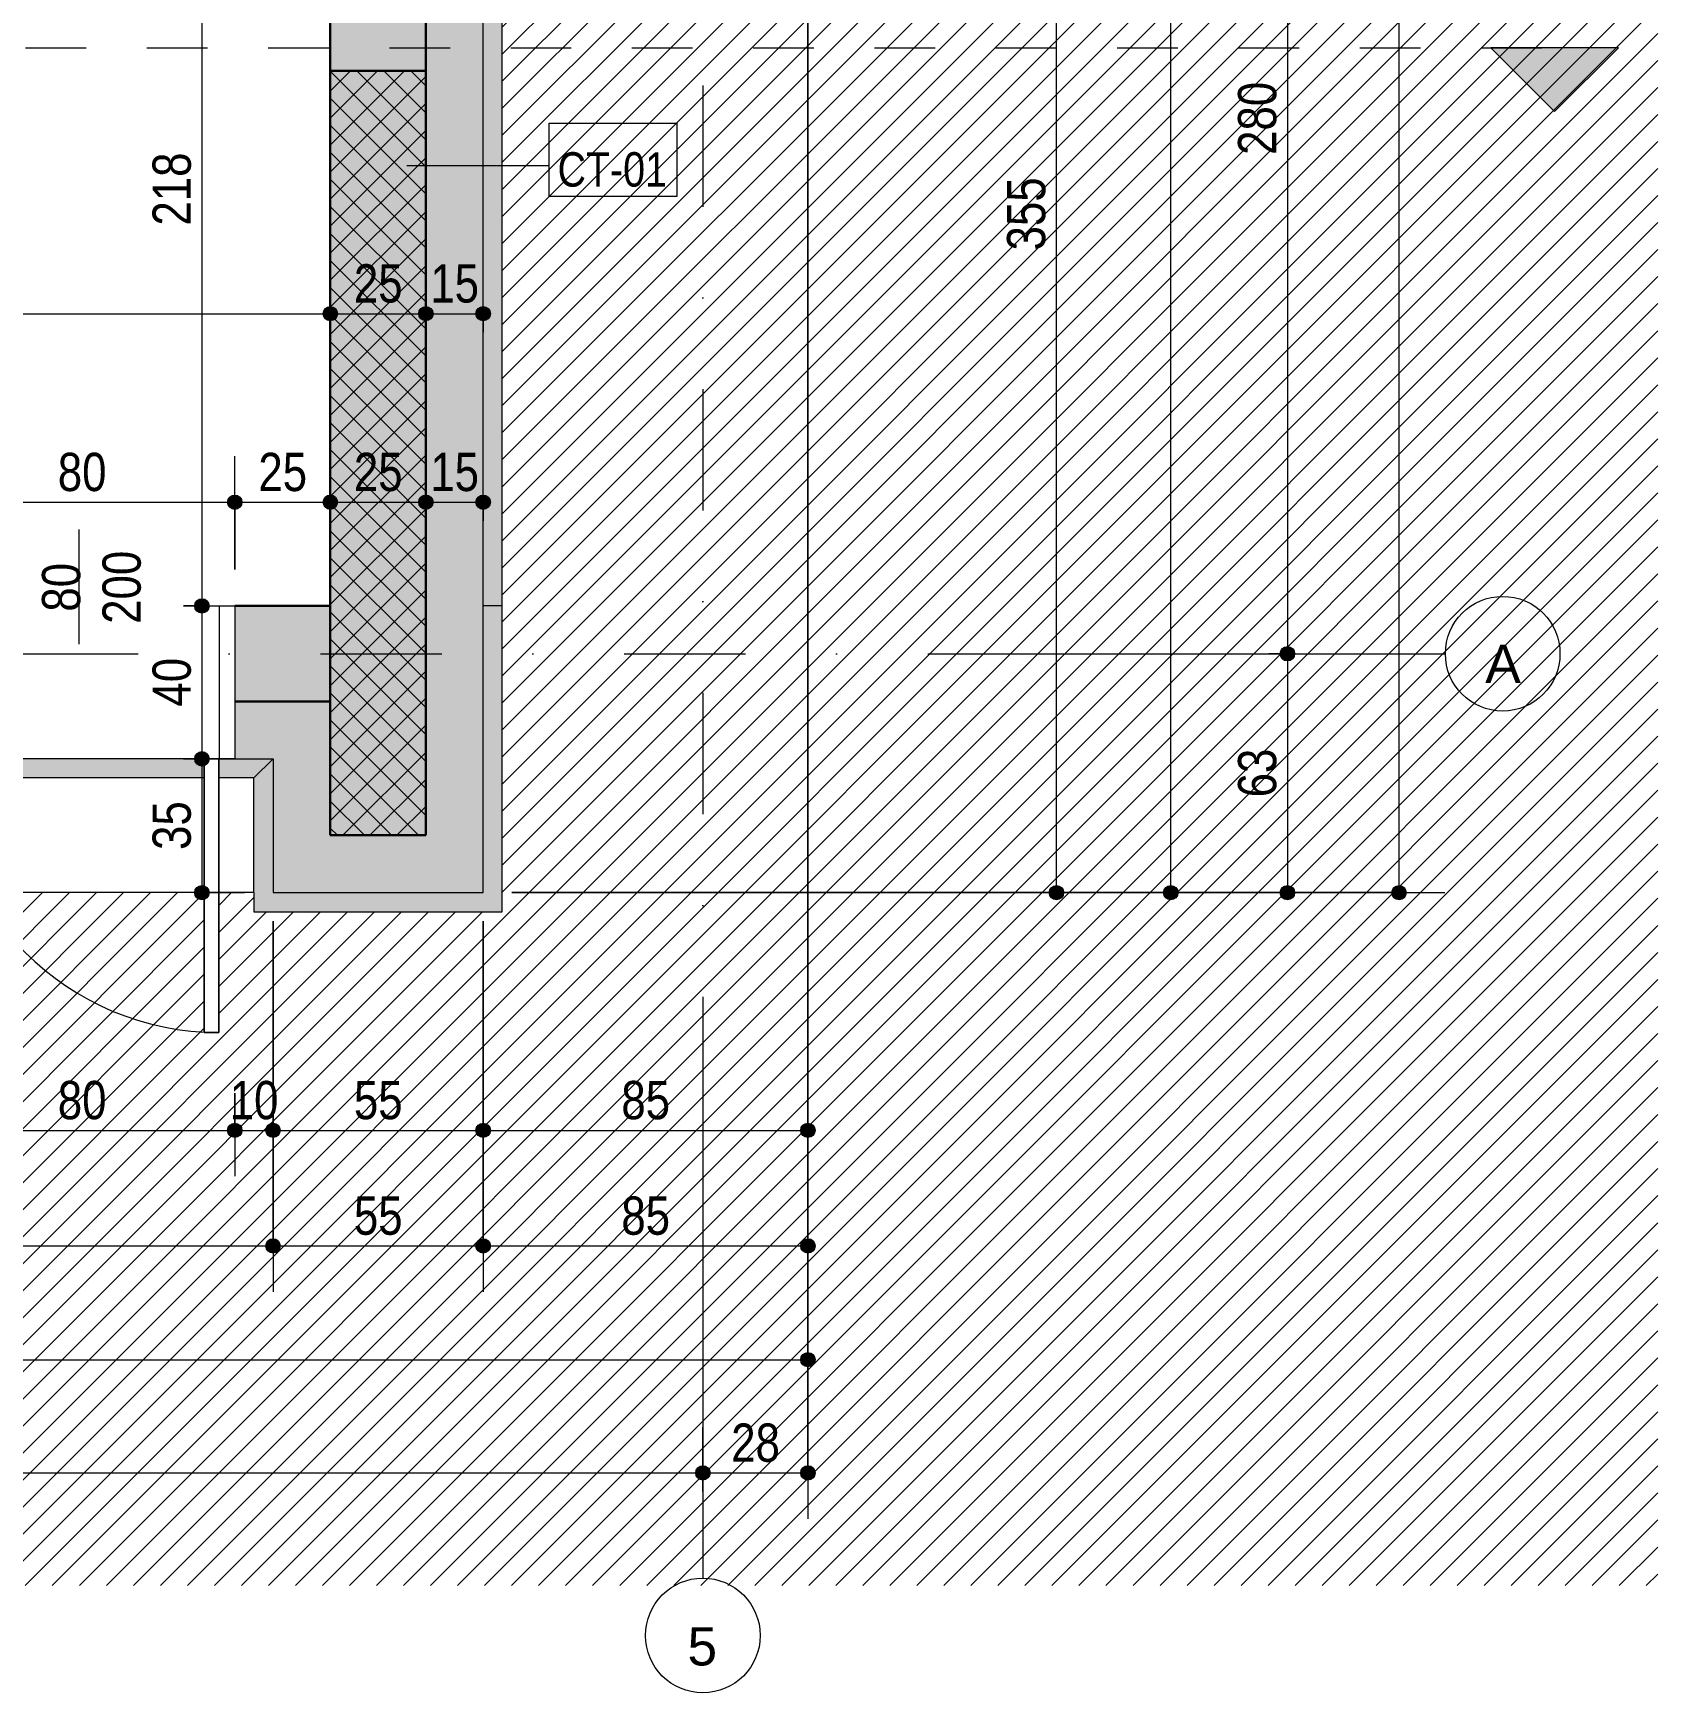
# Model space of a CAD drawing. Header units: centimetres. Extents: x -78 to 2022, y -1469 to 375.
# Drawn here: x 1596.4 to 2021.6, y -1465.9 to -1031.8 of the extents above; entities that cross this region are included whole.
import ezdxf

# ---------------------------------------------------------------- set-up
doc = ezdxf.new("R2010")
doc.units = ezdxf.units.CM
doc.linetypes.add('Dash', pattern=[31.75, 15.875, -15.875])
doc.linetypes.add('Dash dot', pattern=[79.375, 31.75, -23.8125, 0, -23.8125])
for name, color, linetype, lineweight in [('A-ANNO-DIMS', 7, 'Continuous', 9), ('A-ANNO-DIMS-50', 7, 'Continuous', 9), ('A-DOOR', 7, 'Continuous', 9), ('A-DOOR-FRAM', 7, 'Continuous', 15), ('A-DOOR-IDEN', 7, 'Continuous', 9), ('A-FLOR', 7, 'Continuous', 9), ('A-FLOR-PATT', 7, 'Continuous', 9), ('A-WALL', 7, 'Continuous', 9), ('A-WALL-IDEN', 7, 'Continuous', 9), ('A-WALL-PATT', 7, 'Continuous', 9), ('G-ANNO-SYMB', 7, 'Continuous', 9), ('S-COLS', 7, 'Continuous', 9), ('S-GRID', 7, 'Continuous', 9), ('S-GRID-IDEN', 7, 'Continuous', 9)]:
    doc.layers.add(name, color=color, linetype=linetype, lineweight=lineweight)
doc.styles.add('Arial Narrow_1', font='ARIALN.TTF', dxfattribs={"height": 10})
doc.styles.add('Arial Narrow_3', font='ARIALN.TTF', dxfattribs={"height": 10})
doc.styles.add('Arial Narrow_5', font='ARIALN.TTF', dxfattribs={"height": 9})
doc.styles.add('Arial_1', font='arial.ttf', dxfattribs={"height": 10})
doc.dimstyles.new('TEC_DIM', dxfattribs={"dimscale": 30.48, "dimtxt": 10.23431, "dimasz": 0.492126, "dimexe": 0.393701, "dimexo": 0.246063, "dimgap": 0, "dimtad": 1, "dimdec": 0, "dimzin": 0, "dimdsep": 46, "dimtxsty": 'Arial Narrow_3', "dimblk1": 'DOTSMALL', "dimblk2": 'DOTSMALL', "dimsah": 1, "dimcen": 0.09, "dimazin": 0, "dimtfac": 1, "dimtdec": 4, "dimtix": 1, "dimtmove": 0, "dimatfit": 3, "dimfxl": 0, "dimtvp": 1, "dimtolj": 1, "dimtzin": 0, "dimarcsym": 0})

# ---------------------------------------------------------------- blocks, each defined once
blk = doc.blocks.new('TEC_DOOR-INT - 80x200-2358331-НИВО 0')
at = {"layer": 'A-DOOR', "lineweight": 15}
for p, q in [((32, -20), (35.8, -20)), ((32, -91.6), (32, -20)), ((32, -20), (32, -91.6)), ((35.8, -20), (32, -20)), ((35.8, -20), (35.8, -91.6)), ((35.8, -91.6), (35.8, -20)), ((35.8, -91.6), (32, -91.6)), ((32, -91.6), (35.8, -91.6))]:
    blk.add_line(p, q, dxfattribs=at)
at = {"layer": 'A-DOOR'}
blk.add_arc((35.8, -20), 71.6, 180, 270, dxfattribs=at)
at = {"layer": 'A-DOOR-FRAM'}
for p, q in [((-40, -20), (-40, 20)), ((-40, 20), (-36, 20)), ((-36, 20), (-40, 20)), ((-40, 20), (-40, -20)), ((-36, 20), (-36, -20)), ((-36, -20), (-36, 20)), ((36, 20), (40, 20)), ((36, -20), (36, 20)), ((36, -20), (36, 20)), ((36, 20), (40, 20)), ((40, 20), (40, -20)), ((40, 20), (40, -20)), ((-36, -20), (-40, -20)), ((-40, -20), (-36, -20)), ((40, -20), (36, -20)), ((40, -20), (36, -20))]:
    blk.add_line(p, q, dxfattribs=at)
blk = doc.blocks.new('Walls 1 - Walls 1-2437727-НИВО 0')
at = {"layer": 'A-WALL-PATT', "true_color": 0xebebeb}
blk.add_hatch(color=7, dxfattribs=at).paths.add_polyline_path([(1654.14, -1261.59), (1719.14, -1261.59), (1719.14, -1256.59), (1654.14, -1256.59)])
at = {"layer": 'A-WALL'}
for p, q in [((1654.14, -1256.59), (1654.14, -1261.59)), ((1719.14, -1261.59), (1719.14, -1256.59)), ((1654.14, -1261.59), (1719.14, -1261.59))]:
    blk.add_line(p, q, dxfattribs=at)
blk = doc.blocks.new('Grid - TEC_GRID_CIRCLE-145857-НИВО 0')
at = {"layer": 'S-GRID-IDEN'}
blk.add_circle((0, 0), 0.3, dxfattribs=at)
blk = doc.blocks.new('Section - TEC_SECTION-13048-НИВО 0')
at = {"layer": 'G-ANNO-SYMB'}
blk.add_hatch(color=256, dxfattribs=at).paths.add_polyline_path([(0, 0.334), (0.334, 0), (-0.334, 0)])
for p, q in [((0, 0.334), (-0.334, 0)), ((0.334, 0), (0, 0.334)), ((-0.334, 0), (0.334, 0))]:
    blk.add_line(p, q, dxfattribs=at)
blk = doc.blocks.new('TEC_DOOR_TAG - TEC_DOOR_TAG-22318-НИВО 0')
at = {"layer": 'A-DOOR-IDEN'}
blk.add_line((-0.0145, -0.0167), (-0.0145, 0.5833), dxfattribs=at)
blk = doc.blocks.new('DIMBLOCK11-НИВО 0')
at = {"layer": 'A-ANNO-DIMS-50', "transparency": 16777216}
h = blk.add_hatch(color=256, dxfattribs=at)
edge = h.paths.add_edge_path()
edge.add_arc((1924.63, -914.09), 1.88, 0, 360)
h = blk.add_hatch(color=256, dxfattribs=at)
edge = h.paths.add_edge_path()
edge.add_arc((1924.63, -1194.09), 1.88, 0, 360)
for p, q in [((1919.78, -914.09), (1936.63, -914.09)), ((1924.63, -914.09), (1919.78, -914.09)), ((1924.63, -914.09), (1924.63, -1194.09)), ((1919.78, -1194.09), (1936.63, -1194.09)), ((1924.63, -1194.09), (1919.78, -1194.09))]:
    blk.add_line(p, q, dxfattribs=at)
for centre in [(1924.63, -914.09), (1924.63, -1194.09)]:
    blk.add_circle(centre, 1.88, dxfattribs=at)
at = {"layer": 'A-ANNO-DIMS-50', "color": 0, "transparency": 16777216, "insert": (1911.71, -1063.59), "char_height": 10, "width": 22.8079, "attachment_point": 1, "rotation": 90, "line_spacing_factor": 0.974696, "style": 'Arial Narrow_3'}
blk.add_mtext('280', dxfattribs=at)
blk = doc.blocks.new('_DotSmall')
at = {"color": 0, "linetype": 'ByBlock', "const_width": 0.5}
blk.add_lwpolyline([(-0.0625, 0, 1), (0.0625, 0, 1)], format="xyb", close=True, dxfattribs=at)
blk = doc.blocks.new('DIMBLOCK12-НИВО 0')
at = {"layer": 'A-ANNO-DIMS-50', "transparency": 16777216}
h = blk.add_hatch(color=256, dxfattribs=at)
edge = h.paths.add_edge_path()
edge.add_arc((1924.63, -1194.09), 1.88, 0, 360)
h = blk.add_hatch(color=256, dxfattribs=at)
edge = h.paths.add_edge_path()
edge.add_arc((1924.63, -1256.59), 1.88, 0, 360)
for p, q in [((1919.78, -1194.09), (1936.63, -1194.09)), ((1924.63, -1194.09), (1919.78, -1194.09)), ((1924.63, -1194.09), (1924.63, -1256.59)), ((1721.64, -1256.59), (1936.63, -1256.59)), ((1924.63, -1256.59), (1721.64, -1256.59))]:
    blk.add_line(p, q, dxfattribs=at)
for centre in [(1924.63, -1194.09), (1924.63, -1256.59)]:
    blk.add_circle(centre, 1.88, dxfattribs=at)
at = {"layer": 'A-ANNO-DIMS-50', "color": 0, "transparency": 16777216, "insert": (1911.71, -1231.67), "char_height": 10, "width": 15.2053, "attachment_point": 1, "rotation": 90, "line_spacing_factor": 0.974696, "style": 'Arial Narrow_3'}
blk.add_mtext('63', dxfattribs=at)
blk = doc.blocks.new('DIMBLOCK13-НИВО 0')
at = {"layer": 'A-ANNO-DIMS-50', "transparency": 16777216}
h = blk.add_hatch(color=256, dxfattribs=at)
edge = h.paths.add_edge_path()
edge.add_arc((1953.85, 10.48), 1.87, 0, 360)
h = blk.add_hatch(color=256, dxfattribs=at)
edge = h.paths.add_edge_path()
edge.add_arc((1953.85, -1256.59), 1.88, 0, 360)
for p, q in [((1811.64, 10.48), (1965.85, 10.48)), ((1953.85, 10.48), (1811.64, 10.48)), ((1953.85, -1256.59), (1953.85, 10.48)), ((1721.64, -1256.59), (1965.85, -1256.59)), ((1953.85, -1256.59), (1721.64, -1256.59))]:
    blk.add_line(p, q, dxfattribs=at)
for centre, radius in [((1953.85, 10.48), 1.87), ((1953.85, -1256.59), 1.88)]:
    blk.add_circle(centre, radius, dxfattribs=at)
at = {"layer": 'A-ANNO-DIMS-50', "color": 0, "transparency": 16777216, "insert": (1940.92, -635.72), "char_height": 10, "width": 30.4105, "attachment_point": 1, "rotation": 90, "line_spacing_factor": 0.974696, "style": 'Arial Narrow_3'}
blk.add_mtext('1267', dxfattribs=at)
blk = doc.blocks.new('DIMBLOCK14-НИВО 0')
at = {"layer": 'A-ANNO-DIMS-50', "transparency": 16777216}
h = blk.add_hatch(color=256, dxfattribs=at)
edge = h.paths.add_edge_path()
edge.add_arc((1894.11, -761.59), 1.88, 0, 360)
h = blk.add_hatch(color=256, dxfattribs=at)
edge = h.paths.add_edge_path()
edge.add_arc((1894.11, -1256.59), 1.88, 0, 360)
for p, q in [((1806.64, -761.59), (1906.11, -761.59)), ((1894.11, -761.59), (1806.64, -761.59)), ((1894.11, -1256.59), (1894.11, -761.59)), ((1721.64, -1256.59), (1906.11, -1256.59)), ((1894.11, -1256.59), (1721.64, -1256.59))]:
    blk.add_line(p, q, dxfattribs=at)
for centre in [(1894.11, -761.59), (1894.11, -1256.59)]:
    blk.add_circle(centre, 1.88, dxfattribs=at)
at = {"layer": 'A-ANNO-DIMS-50', "color": 0, "transparency": 16777216, "insert": (1881.19, -1018.59), "char_height": 10, "width": 22.8079, "attachment_point": 1, "rotation": 90, "line_spacing_factor": 0.974696, "style": 'Arial Narrow_3'}
blk.add_mtext('495', dxfattribs=at)
blk = doc.blocks.new('DIMBLOCK18-НИВО 0')
at = {"layer": 'A-ANNO-DIMS-50', "transparency": 16777216}
h = blk.add_hatch(color=256, dxfattribs=at)
edge = h.paths.add_edge_path()
edge.add_arc((1864.18, -901.59), 1.88, 0, 360)
h = blk.add_hatch(color=256, dxfattribs=at)
edge = h.paths.add_edge_path()
edge.add_arc((1864.18, -1256.59), 1.88, 0, 360)
for p, q in [((1721.64, -901.59), (1876.18, -901.59)), ((1864.18, -901.59), (1721.64, -901.59)), ((1864.18, -1256.59), (1864.18, -901.59)), ((1721.64, -1256.59), (1876.18, -1256.59)), ((1864.18, -1256.59), (1721.64, -1256.59))]:
    blk.add_line(p, q, dxfattribs=at)
for centre in [(1864.18, -901.59), (1864.18, -1256.59)]:
    blk.add_circle(centre, 1.88, dxfattribs=at)
at = {"layer": 'A-ANNO-DIMS-50', "color": 0, "transparency": 16777216, "insert": (1851.25, -1088.59), "char_height": 10, "width": 22.8079, "attachment_point": 1, "rotation": 90, "line_spacing_factor": 0.974696, "style": 'Arial Narrow_3'}
blk.add_mtext('355', dxfattribs=at)
blk = doc.blocks.new('DIMBLOCK32-НИВО 0')
at = {"layer": 'A-ANNO-DIMS-50', "transparency": 16777216}
h = blk.add_hatch(color=256, dxfattribs=at)
edge = h.paths.add_edge_path()
edge.add_arc((1351.64, -1408.39), 1.88, 0, 360)
h = blk.add_hatch(color=256, dxfattribs=at)
edge = h.paths.add_edge_path()
edge.add_arc((1771.64, -1408.39), 1.88, 0, 360)
for p, q in [((1351.64, -1413.24), (1351.64, -1396.39)), ((1771.64, -1413.24), (1771.64, -1396.39)), ((1351.64, -1408.39), (1771.64, -1408.39)), ((1351.64, -1408.39), (1351.64, -1413.24)), ((1771.64, -1408.39), (1771.64, -1413.24))]:
    blk.add_line(p, q, dxfattribs=at)
for centre in [(1351.64, -1408.39), (1771.64, -1408.39)]:
    blk.add_circle(centre, 1.88, dxfattribs=at)
at = {"layer": 'A-ANNO-DIMS-50', "color": 0, "transparency": 16777216, "insert": (1552.14, -1395.47), "char_height": 10, "width": 22.8079, "attachment_point": 1, "line_spacing_factor": 0.974696, "style": 'Arial Narrow_3'}
blk.add_mtext('420', dxfattribs=at)
blk = doc.blocks.new('DIMBLOCK33-НИВО 0')
at = {"layer": 'A-ANNO-DIMS-50', "transparency": 16777216}
h = blk.add_hatch(color=256, dxfattribs=at)
edge = h.paths.add_edge_path()
edge.add_arc((1771.64, -1408.39), 1.88, 0, 360)
h = blk.add_hatch(color=256, dxfattribs=at)
edge = h.paths.add_edge_path()
edge.add_arc((1799.14, -1408.39), 1.88, 0, 360)
for p, q in [((1799.14, -769.09), (1799.14, -1420.39)), ((1799.14, -1408.39), (1799.14, -769.09)), ((1771.64, -1413.24), (1771.64, -1396.39)), ((1771.64, -1408.39), (1799.14, -1408.39)), ((1771.64, -1408.39), (1771.64, -1413.24))]:
    blk.add_line(p, q, dxfattribs=at)
for centre in [(1771.64, -1408.39), (1799.14, -1408.39)]:
    blk.add_circle(centre, 1.88, dxfattribs=at)
at = {"layer": 'A-ANNO-DIMS-50', "color": 0, "transparency": 16777216, "insert": (1779.06, -1395.47), "char_height": 10, "width": 15.2053, "attachment_point": 1, "line_spacing_factor": 0.974696, "style": 'Arial Narrow_3'}
blk.add_mtext('28', dxfattribs=at)
blk = doc.blocks.new('DIMBLOCK34-НИВО 0')
at = {"layer": 'A-ANNO-DIMS-50', "transparency": 16777216}
h = blk.add_hatch(color=256, dxfattribs=at)
edge = h.paths.add_edge_path()
edge.add_arc((204.14, -1378.77), 1.88, 0, 360)
h = blk.add_hatch(color=256, dxfattribs=at)
edge = h.paths.add_edge_path()
edge.add_arc((1799.14, -1378.77), 1.88, 0, 360)
for p, q in [((1799.14, -769.09), (1799.14, -1390.77)), ((1799.14, -1378.77), (1799.14, -769.09)), ((204.14, -1264.09), (204.14, -1390.77)), ((204.14, -1378.77), (204.14, -1264.09)), ((204.14, -1378.77), (1799.14, -1378.77))]:
    blk.add_line(p, q, dxfattribs=at)
for centre in [(204.14, -1378.77), (1799.14, -1378.77)]:
    blk.add_circle(centre, 1.88, dxfattribs=at)
at = {"layer": 'A-ANNO-DIMS-50', "color": 0, "transparency": 16777216, "insert": (988.97, -1365.85), "char_height": 10, "width": 30.4105, "attachment_point": 1, "line_spacing_factor": 0.974696, "style": 'Arial Narrow_3'}
blk.add_mtext('1595', dxfattribs=at)
blk = doc.blocks.new('DIMBLOCK38-НИВО 0')
at = {"layer": 'A-ANNO-DIMS-50', "transparency": 16777216}
h = blk.add_hatch(color=256, dxfattribs=at)
edge = h.paths.add_edge_path()
edge.add_arc((964.14, -1349), 1.88, 0, 360)
h = blk.add_hatch(color=256, dxfattribs=at)
edge = h.paths.add_edge_path()
edge.add_arc((1659.14, -1349), 1.88, 0, 360)
for p, q in [((964.14, -1264.09), (964.14, -1361)), ((964.14, -1349), (964.14, -1264.09)), ((1659.14, -1264.09), (1659.14, -1361)), ((1659.14, -1349), (1659.14, -1264.09)), ((964.14, -1349), (1659.14, -1349))]:
    blk.add_line(p, q, dxfattribs=at)
for centre in [(964.14, -1349), (1659.14, -1349)]:
    blk.add_circle(centre, 1.88, dxfattribs=at)
at = {"layer": 'A-ANNO-DIMS-50', "color": 0, "transparency": 16777216, "insert": (1302.14, -1336.08), "char_height": 10, "width": 22.8079, "attachment_point": 1, "line_spacing_factor": 0.974696, "style": 'Arial Narrow_3'}
blk.add_mtext('695', dxfattribs=at)
blk = doc.blocks.new('DIMBLOCK39-НИВО 0')
at = {"layer": 'A-ANNO-DIMS-50', "transparency": 16777216}
h = blk.add_hatch(color=256, dxfattribs=at)
edge = h.paths.add_edge_path()
edge.add_arc((1659.14, -1349), 1.88, 0, 360)
h = blk.add_hatch(color=256, dxfattribs=at)
edge = h.paths.add_edge_path()
edge.add_arc((1714.14, -1349), 1.88, 0, 360)
for p, q in [((1659.14, -1264.09), (1659.14, -1361)), ((1659.14, -1349), (1659.14, -1264.09)), ((1714.14, -1264.09), (1714.14, -1361)), ((1714.14, -1349), (1714.14, -1264.09)), ((1659.14, -1349), (1714.14, -1349))]:
    blk.add_line(p, q, dxfattribs=at)
for centre in [(1659.14, -1349), (1714.14, -1349)]:
    blk.add_circle(centre, 1.88, dxfattribs=at)
at = {"layer": 'A-ANNO-DIMS-50', "color": 0, "transparency": 16777216, "insert": (1680.31, -1336.08), "char_height": 10, "width": 15.2053, "attachment_point": 1, "line_spacing_factor": 0.974696, "style": 'Arial Narrow_3'}
blk.add_mtext('55', dxfattribs=at)
blk = doc.blocks.new('DIMBLOCK40-НИВО 0')
at = {"layer": 'A-ANNO-DIMS-50', "transparency": 16777216}
h = blk.add_hatch(color=256, dxfattribs=at)
edge = h.paths.add_edge_path()
edge.add_arc((1714.14, -1349), 1.88, 0, 360)
h = blk.add_hatch(color=256, dxfattribs=at)
edge = h.paths.add_edge_path()
edge.add_arc((1799.14, -1349), 1.88, 0, 360)
for p, q in [((1799.14, -769.09), (1799.14, -1361)), ((1799.14, -1349), (1799.14, -769.09)), ((1714.14, -1264.09), (1714.14, -1361)), ((1714.14, -1349), (1714.14, -1264.09)), ((1714.14, -1349), (1799.14, -1349))]:
    blk.add_line(p, q, dxfattribs=at)
for centre in [(1714.14, -1349), (1799.14, -1349)]:
    blk.add_circle(centre, 1.88, dxfattribs=at)
at = {"layer": 'A-ANNO-DIMS-50', "color": 0, "transparency": 16777216, "insert": (1750.31, -1336.08), "char_height": 10, "width": 15.2053, "attachment_point": 1, "line_spacing_factor": 0.974696, "style": 'Arial Narrow_3'}
blk.add_mtext('85', dxfattribs=at)
blk = doc.blocks.new('DIMBLOCK49-НИВО 0')
at = {"layer": 'A-ANNO-DIMS-50', "transparency": 16777216}
h = blk.add_hatch(color=256, dxfattribs=at)
edge = h.paths.add_edge_path()
edge.add_arc((1569.14, -1318.78), 1.88, 0, 360)
h = blk.add_hatch(color=256, dxfattribs=at)
edge = h.paths.add_edge_path()
edge.add_arc((1649.14, -1318.78), 1.88, 0, 360)
for p, q in [((1569.14, -1309.09), (1569.14, -1330.78)), ((1569.14, -1318.78), (1569.14, -1309.09)), ((1649.14, -1309.09), (1649.14, -1330.78)), ((1649.14, -1318.78), (1649.14, -1309.09)), ((1569.14, -1318.78), (1649.14, -1318.78))]:
    blk.add_line(p, q, dxfattribs=at)
for centre in [(1569.14, -1318.78), (1649.14, -1318.78)]:
    blk.add_circle(centre, 1.88, dxfattribs=at)
at = {"layer": 'A-ANNO-DIMS-50', "color": 0, "transparency": 16777216, "insert": (1602.81, -1305.86), "char_height": 10, "width": 15.2053, "attachment_point": 1, "line_spacing_factor": 0.974696, "style": 'Arial Narrow_3'}
blk.add_mtext('80', dxfattribs=at)
blk = doc.blocks.new('DIMBLOCK50-НИВО 0')
at = {"layer": 'A-ANNO-DIMS-50', "transparency": 16777216}
h = blk.add_hatch(color=256, dxfattribs=at)
edge = h.paths.add_edge_path()
edge.add_arc((1649.14, -1318.78), 1.88, 0, 360)
h = blk.add_hatch(color=256, dxfattribs=at)
edge = h.paths.add_edge_path()
edge.add_arc((1659.14, -1318.78), 1.88, 0, 360)
for p, q in [((1659.14, -1264.09), (1659.14, -1330.78)), ((1659.14, -1318.78), (1659.14, -1264.09)), ((1649.14, -1309.09), (1649.14, -1330.78)), ((1649.14, -1318.78), (1649.14, -1309.09)), ((1649.14, -1318.78), (1659.14, -1318.78))]:
    blk.add_line(p, q, dxfattribs=at)
for centre in [(1649.14, -1318.78), (1659.14, -1318.78)]:
    blk.add_circle(centre, 1.88, dxfattribs=at)
at = {"layer": 'A-ANNO-DIMS-50', "color": 0, "transparency": 16777216, "insert": (1647.81, -1305.86), "char_height": 10, "width": 15.2053, "attachment_point": 1, "line_spacing_factor": 0.974696, "style": 'Arial Narrow_3'}
blk.add_mtext('10', dxfattribs=at)
blk = doc.blocks.new('DIMBLOCK51-НИВО 0')
at = {"layer": 'A-ANNO-DIMS-50', "transparency": 16777216}
h = blk.add_hatch(color=256, dxfattribs=at)
edge = h.paths.add_edge_path()
edge.add_arc((1659.14, -1318.78), 1.88, 0, 360)
h = blk.add_hatch(color=256, dxfattribs=at)
edge = h.paths.add_edge_path()
edge.add_arc((1714.14, -1318.78), 1.88, 0, 360)
for p, q in [((1659.14, -1264.09), (1659.14, -1330.78)), ((1659.14, -1318.78), (1659.14, -1264.09)), ((1714.14, -1264.09), (1714.14, -1330.78)), ((1714.14, -1318.78), (1714.14, -1264.09)), ((1659.14, -1318.78), (1714.14, -1318.78))]:
    blk.add_line(p, q, dxfattribs=at)
for centre in [(1659.14, -1318.78), (1714.14, -1318.78)]:
    blk.add_circle(centre, 1.88, dxfattribs=at)
at = {"layer": 'A-ANNO-DIMS-50', "color": 0, "transparency": 16777216, "insert": (1680.31, -1305.86), "char_height": 10, "width": 15.2053, "attachment_point": 1, "line_spacing_factor": 0.974696, "style": 'Arial Narrow_3'}
blk.add_mtext('55', dxfattribs=at)
blk = doc.blocks.new('DIMBLOCK52-НИВО 0')
at = {"layer": 'A-ANNO-DIMS-50', "transparency": 16777216}
h = blk.add_hatch(color=256, dxfattribs=at)
edge = h.paths.add_edge_path()
edge.add_arc((1714.14, -1318.78), 1.88, 0, 360)
h = blk.add_hatch(color=256, dxfattribs=at)
edge = h.paths.add_edge_path()
edge.add_arc((1799.14, -1318.78), 1.88, 0, 360)
for p, q in [((1799.14, -769.09), (1799.14, -1330.78)), ((1799.14, -1318.78), (1799.14, -769.09)), ((1714.14, -1264.09), (1714.14, -1330.78)), ((1714.14, -1318.78), (1714.14, -1264.09)), ((1714.14, -1318.78), (1799.14, -1318.78))]:
    blk.add_line(p, q, dxfattribs=at)
for centre in [(1714.14, -1318.78), (1799.14, -1318.78)]:
    blk.add_circle(centre, 1.88, dxfattribs=at)
at = {"layer": 'A-ANNO-DIMS-50', "color": 0, "transparency": 16777216, "insert": (1750.31, -1305.86), "char_height": 10, "width": 15.2053, "attachment_point": 1, "line_spacing_factor": 0.974696, "style": 'Arial Narrow_3'}
blk.add_mtext('85', dxfattribs=at)
blk = doc.blocks.new('DIMBLOCK132-НИВО 0')
at = {"layer": 'A-ANNO-DIMS-50', "transparency": 16777216}
h = blk.add_hatch(color=256, dxfattribs=at)
edge = h.paths.add_edge_path()
edge.add_arc((1464.14, -1105.14), 1.88, 0, 360)
h = blk.add_hatch(color=256, dxfattribs=at)
edge = h.paths.add_edge_path()
edge.add_arc((1674.14, -1105.14), 1.88, 0, 360)
for p, q in [((1464.14, -1109.99), (1464.14, -1093.14)), ((1674.14, -1109.99), (1674.14, -1093.14)), ((1464.14, -1105.14), (1674.14, -1105.14)), ((1464.14, -1105.14), (1464.14, -1109.99)), ((1674.14, -1105.14), (1674.14, -1109.99))]:
    blk.add_line(p, q, dxfattribs=at)
for centre in [(1464.14, -1105.14), (1674.14, -1105.14)]:
    blk.add_circle(centre, 1.88, dxfattribs=at)
at = {"layer": 'A-ANNO-DIMS-50', "color": 0, "transparency": 16777216, "insert": (1559.64, -1092.21), "char_height": 10, "width": 22.8079, "attachment_point": 1, "line_spacing_factor": 0.974696, "style": 'Arial Narrow_3'}
blk.add_mtext('210', dxfattribs=at)
blk = doc.blocks.new('DIMBLOCK133-НИВО 0')
at = {"layer": 'A-ANNO-DIMS-50', "transparency": 16777216}
h = blk.add_hatch(color=256, dxfattribs=at)
edge = h.paths.add_edge_path()
edge.add_arc((1674.14, -1105.14), 1.88, 0, 360)
h = blk.add_hatch(color=256, dxfattribs=at)
edge = h.paths.add_edge_path()
edge.add_arc((1699.14, -1105.14), 1.88, 0, 360)
for p, q in [((1674.14, -1109.99), (1674.14, -1093.14)), ((1699.14, -1109.99), (1699.14, -1093.14)), ((1674.14, -1105.14), (1699.14, -1105.14)), ((1674.14, -1105.14), (1674.14, -1109.99)), ((1699.14, -1105.14), (1699.14, -1109.99))]:
    blk.add_line(p, q, dxfattribs=at)
for centre in [(1674.14, -1105.14), (1699.14, -1105.14)]:
    blk.add_circle(centre, 1.88, dxfattribs=at)
at = {"layer": 'A-ANNO-DIMS-50', "color": 0, "transparency": 16777216, "insert": (1680.31, -1092.21), "char_height": 10, "width": 15.2053, "attachment_point": 1, "line_spacing_factor": 0.974696, "style": 'Arial Narrow_3'}
blk.add_mtext('25', dxfattribs=at)
blk = doc.blocks.new('DIMBLOCK134-НИВО 0')
at = {"layer": 'A-ANNO-DIMS-50', "transparency": 16777216}
h = blk.add_hatch(color=256, dxfattribs=at)
edge = h.paths.add_edge_path()
edge.add_arc((1699.14, -1105.14), 1.88, 0, 360)
h = blk.add_hatch(color=256, dxfattribs=at)
edge = h.paths.add_edge_path()
edge.add_arc((1714.14, -1105.14), 1.88, 0, 360)
for p, q in [((1699.14, -1109.99), (1699.14, -1093.14)), ((1714.14, -1109.99), (1714.14, -1093.14)), ((1699.14, -1105.14), (1714.14, -1105.14)), ((1699.14, -1105.14), (1699.14, -1109.99)), ((1714.14, -1105.14), (1714.14, -1109.99))]:
    blk.add_line(p, q, dxfattribs=at)
for centre in [(1699.14, -1105.14), (1714.14, -1105.14)]:
    blk.add_circle(centre, 1.88, dxfattribs=at)
at = {"layer": 'A-ANNO-DIMS-50', "color": 0, "transparency": 16777216, "insert": (1700.31, -1092.21), "char_height": 10, "width": 15.2053, "attachment_point": 1, "line_spacing_factor": 0.974696, "style": 'Arial Narrow_3'}
blk.add_mtext('15', dxfattribs=at)
blk = doc.blocks.new('DIMBLOCK145-НИВО 0')
at = {"layer": 'A-ANNO-DIMS-50', "transparency": 16777216}
h = blk.add_hatch(color=256, dxfattribs=at)
edge = h.paths.add_edge_path()
edge.add_arc((1569.14, -1154.45), 1.88, 0, 360)
h = blk.add_hatch(color=256, dxfattribs=at)
edge = h.paths.add_edge_path()
edge.add_arc((1649.14, -1154.45), 1.88, 0, 360)
for p, q in [((1569.14, -1172.09), (1569.14, -1142.45)), ((1649.14, -1172.09), (1649.14, -1142.45)), ((1569.14, -1154.45), (1649.14, -1154.45)), ((1569.14, -1154.45), (1569.14, -1172.09)), ((1649.14, -1154.45), (1649.14, -1172.09))]:
    blk.add_line(p, q, dxfattribs=at)
for centre in [(1569.14, -1154.45), (1649.14, -1154.45)]:
    blk.add_circle(centre, 1.88, dxfattribs=at)
at = {"layer": 'A-ANNO-DIMS-50', "color": 0, "transparency": 16777216, "insert": (1602.81, -1141.53), "char_height": 10, "width": 15.2053, "attachment_point": 1, "line_spacing_factor": 0.974696, "style": 'Arial Narrow_3'}
blk.add_mtext('80', dxfattribs=at)
blk = doc.blocks.new('DIMBLOCK146-НИВО 0')
at = {"layer": 'A-ANNO-DIMS-50', "transparency": 16777216}
h = blk.add_hatch(color=256, dxfattribs=at)
edge = h.paths.add_edge_path()
edge.add_arc((1649.14, -1154.45), 1.88, 0, 360)
h = blk.add_hatch(color=256, dxfattribs=at)
edge = h.paths.add_edge_path()
edge.add_arc((1674.14, -1154.45), 1.88, 0, 360)
for p, q in [((1649.14, -1172.09), (1649.14, -1142.45)), ((1674.14, -1159.3), (1674.14, -1142.45)), ((1649.14, -1154.45), (1674.14, -1154.45)), ((1649.14, -1154.45), (1649.14, -1172.09)), ((1674.14, -1154.45), (1674.14, -1159.3))]:
    blk.add_line(p, q, dxfattribs=at)
for centre in [(1649.14, -1154.45), (1674.14, -1154.45)]:
    blk.add_circle(centre, 1.88, dxfattribs=at)
at = {"layer": 'A-ANNO-DIMS-50', "color": 0, "transparency": 16777216, "insert": (1655.31, -1141.53), "char_height": 10, "width": 15.2053, "attachment_point": 1, "line_spacing_factor": 0.974696, "style": 'Arial Narrow_3'}
blk.add_mtext('25', dxfattribs=at)
blk = doc.blocks.new('DIMBLOCK147-НИВО 0')
at = {"layer": 'A-ANNO-DIMS-50', "transparency": 16777216}
h = blk.add_hatch(color=256, dxfattribs=at)
edge = h.paths.add_edge_path()
edge.add_arc((1674.14, -1154.45), 1.88, 0, 360)
h = blk.add_hatch(color=256, dxfattribs=at)
edge = h.paths.add_edge_path()
edge.add_arc((1699.14, -1154.45), 1.88, 0, 360)
for p, q in [((1674.14, -1159.3), (1674.14, -1142.45)), ((1699.14, -1159.3), (1699.14, -1142.45)), ((1674.14, -1154.45), (1699.14, -1154.45)), ((1674.14, -1154.45), (1674.14, -1159.3)), ((1699.14, -1154.45), (1699.14, -1159.3))]:
    blk.add_line(p, q, dxfattribs=at)
for centre in [(1674.14, -1154.45), (1699.14, -1154.45)]:
    blk.add_circle(centre, 1.88, dxfattribs=at)
at = {"layer": 'A-ANNO-DIMS-50', "color": 0, "transparency": 16777216, "insert": (1680.31, -1141.53), "char_height": 10, "width": 15.2053, "attachment_point": 1, "line_spacing_factor": 0.974696, "style": 'Arial Narrow_3'}
blk.add_mtext('25', dxfattribs=at)
blk = doc.blocks.new('DIMBLOCK148-НИВО 0')
at = {"layer": 'A-ANNO-DIMS-50', "transparency": 16777216}
h = blk.add_hatch(color=256, dxfattribs=at)
edge = h.paths.add_edge_path()
edge.add_arc((1699.14, -1154.45), 1.88, 0, 360)
h = blk.add_hatch(color=256, dxfattribs=at)
edge = h.paths.add_edge_path()
edge.add_arc((1714.14, -1154.45), 1.88, 0, 360)
for p, q in [((1699.14, -1159.3), (1699.14, -1142.45)), ((1714.14, -1159.3), (1714.14, -1142.45)), ((1699.14, -1154.45), (1714.14, -1154.45)), ((1699.14, -1154.45), (1699.14, -1159.3)), ((1714.14, -1154.45), (1714.14, -1159.3))]:
    blk.add_line(p, q, dxfattribs=at)
for centre in [(1699.14, -1154.45), (1714.14, -1154.45)]:
    blk.add_circle(centre, 1.88, dxfattribs=at)
at = {"layer": 'A-ANNO-DIMS-50', "color": 0, "transparency": 16777216, "insert": (1700.31, -1141.53), "char_height": 10, "width": 15.2053, "attachment_point": 1, "line_spacing_factor": 0.974696, "style": 'Arial Narrow_3'}
blk.add_mtext('15', dxfattribs=at)
blk = doc.blocks.new('DIMBLOCK160-НИВО 0')
at = {"layer": 'A-ANNO-DIMS-50', "transparency": 16777216}
h = blk.add_hatch(color=256, dxfattribs=at)
edge = h.paths.add_edge_path()
edge.add_arc((1640.53, -963.59), 1.88, 0, 360)
h = blk.add_hatch(color=256, dxfattribs=at)
edge = h.paths.add_edge_path()
edge.add_arc((1640.53, -1181.59), 1.88, 0, 360)
for p, q in [((1635.69, -963.59), (1652.53, -963.59)), ((1640.53, -963.59), (1635.69, -963.59)), ((1640.53, -963.59), (1640.53, -1181.59)), ((1635.69, -1181.59), (1652.53, -1181.59)), ((1640.53, -1181.59), (1635.69, -1181.59))]:
    blk.add_line(p, q, dxfattribs=at)
for centre in [(1640.53, -963.59), (1640.53, -1181.59)]:
    blk.add_circle(centre, 1.88, dxfattribs=at)
at = {"layer": 'A-ANNO-DIMS-50', "color": 0, "transparency": 16777216, "insert": (1627.61, -1082.09), "char_height": 10, "width": 22.8079, "attachment_point": 1, "rotation": 90, "line_spacing_factor": 0.974696, "style": 'Arial Narrow_3'}
blk.add_mtext('218', dxfattribs=at)
blk = doc.blocks.new('DIMBLOCK161-НИВО 0')
at = {"layer": 'A-ANNO-DIMS-50', "transparency": 16777216}
h = blk.add_hatch(color=256, dxfattribs=at)
edge = h.paths.add_edge_path()
edge.add_arc((1640.53, -1181.59), 1.88, 0, 360)
h = blk.add_hatch(color=256, dxfattribs=at)
edge = h.paths.add_edge_path()
edge.add_arc((1640.53, -1221.59), 1.88, 0, 360)
for p, q in [((1635.69, -1181.59), (1652.53, -1181.59)), ((1640.53, -1181.59), (1635.69, -1181.59)), ((1640.53, -1181.59), (1640.53, -1221.59)), ((1635.69, -1221.59), (1652.53, -1221.59)), ((1640.53, -1221.59), (1635.69, -1221.59))]:
    blk.add_line(p, q, dxfattribs=at)
for centre in [(1640.53, -1181.59), (1640.53, -1221.59)]:
    blk.add_circle(centre, 1.88, dxfattribs=at)
at = {"layer": 'A-ANNO-DIMS-50', "color": 0, "transparency": 16777216, "insert": (1627.61, -1207.92), "char_height": 10, "width": 15.2053, "attachment_point": 1, "rotation": 90, "line_spacing_factor": 0.974696, "style": 'Arial Narrow_3'}
blk.add_mtext('40', dxfattribs=at)
blk = doc.blocks.new('DIMBLOCK162-НИВО 0')
at = {"layer": 'A-ANNO-DIMS-50', "transparency": 16777216}
h = blk.add_hatch(color=256, dxfattribs=at)
edge = h.paths.add_edge_path()
edge.add_arc((1640.53, -1221.59), 1.88, 0, 360)
h = blk.add_hatch(color=256, dxfattribs=at)
edge = h.paths.add_edge_path()
edge.add_arc((1640.53, -1256.59), 1.88, 0, 360)
for p, q in [((1635.69, -1221.59), (1652.53, -1221.59)), ((1640.53, -1221.59), (1635.69, -1221.59)), ((1640.53, -1221.59), (1640.53, -1256.59)), ((1651.64, -1256.59), (1628.53, -1256.59)), ((1640.53, -1256.59), (1651.64, -1256.59))]:
    blk.add_line(p, q, dxfattribs=at)
for centre in [(1640.53, -1221.59), (1640.53, -1256.59)]:
    blk.add_circle(centre, 1.88, dxfattribs=at)
at = {"layer": 'A-ANNO-DIMS-50', "color": 0, "transparency": 16777216, "insert": (1627.61, -1245.42), "char_height": 10, "width": 15.2053, "attachment_point": 1, "rotation": 90, "line_spacing_factor": 0.974696, "style": 'Arial Narrow_3'}
blk.add_mtext('35', dxfattribs=at)

msp = doc.modelspace()

# ---------------------------------------------------------------- hatches: boundary and pattern name
at = {"layer": 'A-FLOR-PATT', "true_color": 0xe0ea68}
h = msp.add_hatch(dxfattribs=at)
h.set_pattern_fill('FP1_8', color=61, style=0, pattern_type=2)
h.set_pattern_definition([(45, (-1006328.728, 860384.997), (-3.535533906, 3.535533906), [])])
h.paths.add_polyline_path([(709.38, -1437.86), (2021.58, -1437.86), (2021.58, -1016.59), (1719.14, -1016.59), (1719.14, -1261.59), (1654.14, -1261.59), (1654.14, -1256.59), (1644.94, -1256.59), (1644.94, -1293.19), (1641.14, -1293.19), (1641.14, -1256.59), (664.14, -1256.59), (664.14, -1208.72), (264.14, -1208.72), (264.14, -1256.59), (-65.86, -1256.59), (-65.86, -1437.86), (485.39, -1437.86)])
at = {"layer": 'A-WALL-PATT', "true_color": 0x808080}
h = msp.add_hatch(color=8, dxfattribs=at)
h.paths.add_polyline_path([(1699.14, -1181.59), (1699.14, -901.59), (1674.14, -901.59), (1674.14, -1181.59)])
h.paths.add_polyline_path([(1699.14, -766.59), (1699.14, -721.59), (1674.14, -721.59), (1674.14, -766.59)])
at = {"layer": 'A-WALL-PATT', "lineweight": 5, "true_color": 0xffff80}
h = msp.add_hatch(color=51, dxfattribs=at)
h.paths.add_polyline_path([(1714.14, -1181.59), (1714.14, -901.59), (1699.14, -901.59), (1699.14, -1181.59)])
h.paths.add_polyline_path([(1714.14, -766.59), (1714.14, -746.59), (1699.14, -746.59), (1699.14, -766.59)])
at = {"layer": 'A-WALL-PATT', "lineweight": 5, "true_color": 0xebebeb}
for points in [[(1714.14, -1181.59), (1719.14, -1181.59), (1719.14, -766.59), (1714.14, -761.59), (1714.14, -984.58)], [(1719.14, -1256.59), (1719.14, -1181.59), (1714.14, -1181.59), (1714.14, -1256.59)], [(1654.14, -1256.59), (1659.14, -1256.59), (1659.14, -1221.59), (1654.14, -1226.59), (1654.14, -1241.59)]]:
    msp.add_hatch(color=7, dxfattribs=at).paths.add_polyline_path(points)
at = {"layer": 'A-WALL-PATT', "lineweight": 5, "true_color": 0x808080}
h = msp.add_hatch(color=8, dxfattribs=at)
h.paths.add_polyline_path([(1398.29, -1206.59), (1569.14, -1206.59), (1569.14, -1181.59), (1264.14, -1181.59), (1264.14, -1206.59), (1365.48, -1206.59)])
h.paths.add_polyline_path([(1674.14, -1206.59), (1674.14, -1181.59), (1649.14, -1181.59), (1649.14, -1206.59), (1659.14, -1206.59)])
h.paths.add_polyline_path([(984.14, -1206.59), (984.14, -1181.59), (964.14, -1181.59), (964.14, -1206.59), (971.82, -1206.59)])
msp.add_hatch(color=8, dxfattribs=at).paths.add_polyline_path([(1674.14, -1241.59), (1699.14, -1241.59), (1699.14, -1181.59), (1674.14, -1181.59), (1674.14, -1211.22)])
at = {"layer": 'A-WALL-PATT', "lineweight": 5, "true_color": 0xffff80}
msp.add_hatch(color=51, dxfattribs=at).paths.add_polyline_path([(1714.14, -1256.59), (1714.14, -1181.59), (1699.14, -1181.59), (1699.14, -1256.59)])
at = {"layer": 'A-WALL-PATT', "true_color": 0xffff80}
h = msp.add_hatch(color=51, dxfattribs=at)
h.paths.add_polyline_path([(1569.14, -1221.59), (1569.14, -1206.59), (1264.14, -1206.59), (1264.14, -1221.59), (1496.7, -1221.59)])
h.paths.add_polyline_path([(1659.14, -1221.59), (1659.14, -1206.59), (1649.14, -1206.59), (1649.14, -1221.59)])
h.paths.add_polyline_path([(984.14, -1221.59), (984.14, -1206.59), (964.14, -1206.59), (964.14, -1221.59), (971.82, -1221.59)])
msp.add_hatch(color=51, dxfattribs=at).paths.add_polyline_path([(1659.14, -1256.59), (1699.14, -1256.59), (1699.14, -1241.59), (1674.14, -1241.59), (1674.14, -1206.59), (1659.14, -1206.59), (1659.14, -1221.59)])
at = {"layer": 'A-WALL-PATT', "lineweight": 5, "true_color": 0xebebeb}
h = msp.add_hatch(color=7, dxfattribs=at)
h.paths.add_polyline_path([(1654.14, -1226.59), (1659.14, -1221.59), (1644.94, -1221.59), (1644.94, -1226.59)])
h.paths.add_polyline_path([(1627.92, -1226.59), (1641.14, -1226.59), (1641.14, -1221.59), (964.14, -1221.59), (964.14, -1226.59), (1573.14, -1226.59)])
at = {"layer": 'S-COLS'}
h = msp.add_hatch(dxfattribs=at)
h.set_pattern_fill('FP1_5', color=256, style=0, pattern_type=2)
h.set_pattern_definition([(45, (-1006328.728, 860384.997), (-3.535533906, 3.535533906), []), (135, (-1006328.728, 860384.997), (-3.535533906, -3.535533906), [])])
h.paths.add_polyline_path([(1674.14, -1241.59), (1699.14, -1241.59), (1699.14, -1041.59), (1674.14, -1041.59), (1674.14, -1211.22)])

# ---------------------------------------------------------------- linework, layer by layer
at = {"layer": 'A-FLOR'}
for p, q in [((1641.14, -1256.59), (1569.14, -1256.59)), ((1654.14, -1256.59), (1644.94, -1256.59))]:
    msp.add_line(p, q, dxfattribs=at)
at = {"layer": 'A-WALL'}
for p, q in [((1714.14, -1256.59), (1714.14, -761.59)), ((1719.14, -1256.59), (1719.14, -766.59)), ((1719.14, -1181.59), (1714.14, -1181.59)), ((1641.14, -1221.59), (1573.14, -1221.59)), ((1645.14, -1221.59), (1644.94, -1221.59)), ((1649.14, -1221.59), (1659.14, -1221.59)), ((1659.14, -1221.59), (1654.14, -1226.59)), ((1659.14, -1221.59), (1659.14, -1256.59)), ((1641.14, -1226.59), (1569.14, -1226.59)), ((1654.14, -1226.59), (1644.94, -1226.59)), ((1654.14, -1256.59), (1654.14, -1226.59)), ((1659.14, -1256.59), (1714.14, -1256.59))]:
    msp.add_line(p, q, dxfattribs=at)
at = {"layer": 'A-WALL', "lineweight": 30}
for p, q in [((1699.14, -1241.59), (1699.14, -901.59)), ((1674.14, -963.59), (1674.14, -1181.59)), ((1674.14, -1181.59), (1649.14, -1181.59)), ((1649.14, -1206.59), (1674.14, -1206.59)), ((1674.14, -1241.59), (1674.14, -1206.59)), ((1674.14, -1241.59), (1699.14, -1241.59))]:
    msp.add_line(p, q, dxfattribs=at)
at = {"layer": 'A-WALL-IDEN'}
msp.add_line((1694.14, -1066.4), (1731.38, -1066.4), dxfattribs=at)
at = {"layer": 'A-WALL-IDEN', "flags": 128}
msp.add_lwpolyline([(1731.38, -1055.27), (1764.83, -1055.27), (1764.83, -1074.47), (1731.38, -1074.47)], close=True, dxfattribs=at)
at = {"layer": 'G-ANNO-SYMB', "linetype": 'Dash', "lineweight": 18}
msp.add_line((927.59, -1035.55), (1994.57, -1035.55), dxfattribs=at)
at = {"layer": 'S-COLS', "lineweight": 30}
for p, q in [((1674.14, -1041.59), (1674.14, -1241.59)), ((1699.14, -1041.59), (1674.14, -1041.59)), ((1699.14, -1241.59), (1699.14, -1041.59)), ((1674.14, -1241.59), (1699.14, -1241.59))]:
    msp.add_line(p, q, dxfattribs=at)
at = {"layer": 'S-GRID', "color": 1, "linetype": 'Dash dot', "lineweight": 18, "true_color": 0xff0000}
for p, q in [((1771.64, 146.72), (1771.64, -1310.92)), ((82.05, -1194.09), (1840.98, -1194.09))]:
    msp.add_line(p, q, dxfattribs=at)
at = {"layer": 'S-GRID', "color": 1, "lineweight": 18, "true_color": 0xff0000}
for p, q in [((1840.98, -1194.09), (1965.98, -1194.09)), ((1771.64, -1310.92), (1771.64, -1435.92))]:
    msp.add_line(p, q, dxfattribs=at)

# ---------------------------------------------------------------- block references
at = {"layer": 'A-DOOR'}
msp.add_blockref('TEC_DOOR-INT - 80x200-2358331-НИВО 0', (1609.14, -1201.59), dxfattribs=at)
at = {"layer": 'A-DOOR-IDEN', "xscale": 49.99999999999998, "yscale": 49.99999999999998, "zscale": 49.99999999999998}
msp.add_blockref('TEC_DOOR_TAG - TEC_DOOR_TAG-22318-НИВО 0', (1609.14, -1190.76), dxfattribs=at)
at = {"layer": 'A-WALL'}
msp.add_blockref('Walls 1 - Walls 1-2437727-НИВО 0', (0, 0), dxfattribs=at)
at = {"layer": 'G-ANNO-SYMB', "xscale": 49.99999999999998, "yscale": 49.99999999999998, "zscale": 49.99999999999998, "rotation": 180}
msp.add_blockref('Section - TEC_SECTION-13048-НИВО 0', (1994.57, -1035.55), dxfattribs=at)
at = {"layer": 'S-GRID-IDEN', "xscale": 49.99999999999998, "yscale": 49.99999999999998, "zscale": 49.99999999999998}
for p, rotation in [((1980.98, -1194.09), 269.9999999999994), ((1771.64, -1450.92), 180)]:
    msp.add_blockref('Grid - TEC_GRID_CIRCLE-145857-НИВО 0', p, dxfattribs=dict(at, rotation=rotation))

# ---------------------------------------------------------------- texts
at = {"layer": 'A-DOOR-IDEN', "insert": (1611.66, -1176.71), "char_height": 10, "width": 20.2, "attachment_point": 5, "rotation": 90, "line_spacing_factor": 0.949189, "style": 'Arial Narrow_1'}
msp.add_mtext('\\pt5,10,15,20,25,30,35,40,45,50,55,60,65,70,75,80,85,90,95,100,105,110,115,120,125,130,135,140,145,150,155,160;80\\P200', dxfattribs=at)
at = {"layer": 'A-WALL-IDEN', "insert": (1747.93, -1067.46), "char_height": 9, "width": 28.45, "attachment_point": 5, "line_spacing_factor": 0.949189, "style": 'Arial Narrow_5'}
msp.add_mtext('\\pt25.00002,50.00004,74.99997,99.99999,125.00001,150.00003,174.99996,199.99998,225,250.00002,275.00004,299.99997,324.99999,350.00001,375.00003,399.99996,424.99998,450,475.00002,500.00004,524.99997,549.99999,575.00001,600.00003,624.99996,649.99998,675,700.00002,725.00004,749.99997,774.99999,800.00001;{\\fArial Narrow|b0|i0|c204|p34;СТ}-01', dxfattribs=at)
at = {"layer": 'S-GRID-IDEN', "char_height": 10, "attachment_point": 5, "line_spacing_factor": 0.936439, "style": 'Arial_1'}
for s, insert, width in [('\\pt50,100,150,200,250,300,350,400,450,500,550,600,650,700,750,800,850,900,950,1000,1050,1100,1150,1200,1250,1300,1350,1400,1450,1500,1550,1600;{\\fArial|b0|i0|c204|p34;А}', (1981.07, -1196.73), 9.9), ('\\pt50,100,150,200,250,300,350,400,450,500,550,600,650,700,750,800,850,900,950,1000,1050,1100,1150,1200,1250,1300,1350,1400,1450,1500,1550,1600;5', (1771.5, -1453.83), 8.25)]:
    msp.add_mtext(s, dxfattribs=dict(at, insert=insert, width=width))

# ---------------------------------------------------------------- dimensions: what is measured, and where the dimension line sits
at = {"layer": 'A-ANNO-DIMS'}
for base, p1, p2, override, picture, middle in [((1953.85, 10.48), (1714.14, -1256.59), (1804.14, 10.48), {"dimpost": '<>', "dimfxl": 1270.2592}, 'DIMBLOCK13-НИВО 0', (1948.74, -623.05)), ((1894.11, -761.59), (1714.14, -1256.59), (1799.14, -761.59), {"dimpost": '<>', "dimfxl": 502.24496}, 'DIMBLOCK14-НИВО 0', (1889.01, -1009.09)), ((1864.18, -901.59), (1714.14, -1256.59), (1714.14, -901.59), {"dimpost": '<>', "dimfxl": 355}, 'DIMBLOCK18-НИВО 0', (1859.07, -1079.09)), ((1924.63, -1194.09), (1927.28, -914.09), (1927.28, -1194.09), {"dimpost": '<>', "dimfxl": 280}, 'DIMBLOCK11-НИВО 0', (1919.53, -1054.09)), ((1640.53, -1181.59), (1643.19, -963.59), (1643.19, -1181.59), {"dimpost": '<>', "dimfxl": 218}, 'DIMBLOCK160-НИВО 0', (1635.43, -1072.59)), ((1640.53, -1221.59), (1643.19, -1181.59), (1643.19, -1221.59), {"dimpost": '<>', "dimfxl": 40}, 'DIMBLOCK161-НИВО 0', (1635.43, -1201.59)), ((1924.6326812, -1256.58675573), (1927.28433163, -1194.08675573), (1714.14345791, -1256.58675573), {"dimpost": '<>', "dimfxl": 222.11547}, 'DIMBLOCK12-НИВО 0', (1919.5269513, -1225.33675573)), ((1640.53, -1256.59), (1643.19, -1221.59), (1659.14, -1256.59), {"dimpost": '<>', "dimfxl": 38.466117}, 'DIMBLOCK162-НИВО 0', (1635.43, -1239.09))]:
    dim = msp.add_linear_dim(base=base, p1=p1, p2=p2, angle=90, dimstyle='TEC_DIM', override=override, dxfattribs=at)
    dim.commit()
    dim.dimension.update_dxf_attribs({"geometry": picture, "text_midpoint": middle})
for base, p1, p2, override, picture, middle in [((1799.14, -1378.77), (204.14, -1256.59), (1799.14, -761.59), {"dimpost": '<>', "dimfxl": 1670.04491}, 'DIMBLOCK34-НИВО 0', (1001.64, -1373.67)), ((1799.14, -1349), (1714.14, -1256.59), (1799.14, -761.59), {"dimpost": '<>', "dimfxl": 502.24496}, 'DIMBLOCK40-НИВО 0', (1756.64, -1343.89)), ((1799.14, -1318.78), (1714.14, -1256.59), (1799.14, -761.59), {"dimpost": '<>', "dimfxl": 502.24496}, 'DIMBLOCK52-НИВО 0', (1756.64, -1313.67)), ((1799.14345791, -1408.39365947), (1771.64345791, -1405.74200904), (1799.14345791, -761.58675573), {"dimpost": '<>', "dimfxl": 644.741995}, 'DIMBLOCK33-НИВО 0', (1785.39345791, -1403.28792956)), ((1674.14, -1105.14), (1464.14, -1102.49), (1674.14, -1102.49), {"dimpost": '<>', "dimfxl": 210}, 'DIMBLOCK132-НИВО 0', (1569.14, -1100.03)), ((1699.14, -1105.14), (1674.14, -1102.49), (1699.14, -1102.49), {"dimpost": '<>', "dimfxl": 25}, 'DIMBLOCK133-НИВО 0', (1686.64, -1100.03)), ((1714.14, -1105.14), (1699.14, -1102.49), (1714.14, -1102.49), {"dimpost": '<>', "dimfxl": 15}, 'DIMBLOCK134-НИВО 0', (1706.64, -1100.03)), ((1649.14, -1154.45), (1569.14, -1179.59), (1649.14, -1179.59), {"dimpost": '<>', "dimfxl": 80}, 'DIMBLOCK145-НИВО 0', (1609.14, -1149.34)), ((1674.14, -1154.45), (1649.14, -1179.59), (1674.14, -1151.8), {"dimpost": '<>', "dimfxl": 37.379414}, 'DIMBLOCK146-НИВО 0', (1661.64, -1149.34)), ((1699.14, -1154.45), (1674.14, -1151.8), (1699.14, -1151.8), {"dimpost": '<>', "dimfxl": 25}, 'DIMBLOCK147-НИВО 0', (1686.64, -1149.34)), ((1714.14, -1154.45), (1699.14, -1151.8), (1714.14, -1151.8), {"dimpost": '<>', "dimfxl": 15}, 'DIMBLOCK148-НИВО 0', (1706.64, -1149.34)), ((1659.14, -1349), (964.14, -1256.59), (1659.14, -1256.59), {"dimpost": '<>', "dimfxl": 695}, 'DIMBLOCK38-НИВО 0', (1311.64, -1343.89)), ((1659.14, -1318.78), (1649.14, -1301.59), (1659.14, -1256.59), {"dimpost": '<>', "dimfxl": 46.097722}, 'DIMBLOCK50-НИВО 0', (1654.14, -1313.67)), ((1714.14, -1349), (1659.14, -1256.59), (1714.14, -1256.59), {"dimpost": '<>', "dimfxl": 55}, 'DIMBLOCK39-НИВО 0', (1686.64, -1343.91)), ((1714.14, -1318.78), (1659.14, -1256.59), (1714.14, -1256.59), {"dimpost": '<>', "dimfxl": 55}, 'DIMBLOCK51-НИВО 0', (1686.64, -1313.69)), ((1649.14, -1318.78), (1569.14, -1301.59), (1649.14, -1301.59), {"dimpost": '<>', "dimfxl": 80}, 'DIMBLOCK49-НИВО 0', (1609.14, -1313.67)), ((1771.64, -1408.39), (1351.64, -1405.74), (1771.64, -1405.74), {"dimpost": '<>', "dimfxl": 420}, 'DIMBLOCK32-НИВО 0', (1561.64, -1403.29))]:
    dim = msp.add_linear_dim(base=base, p1=p1, p2=p2, dimstyle='TEC_DIM', override=override, dxfattribs=at)
    dim.commit()
    dim.dimension.update_dxf_attribs({"geometry": picture, "text_midpoint": middle})

doc.saveas('drawing.dxf')
